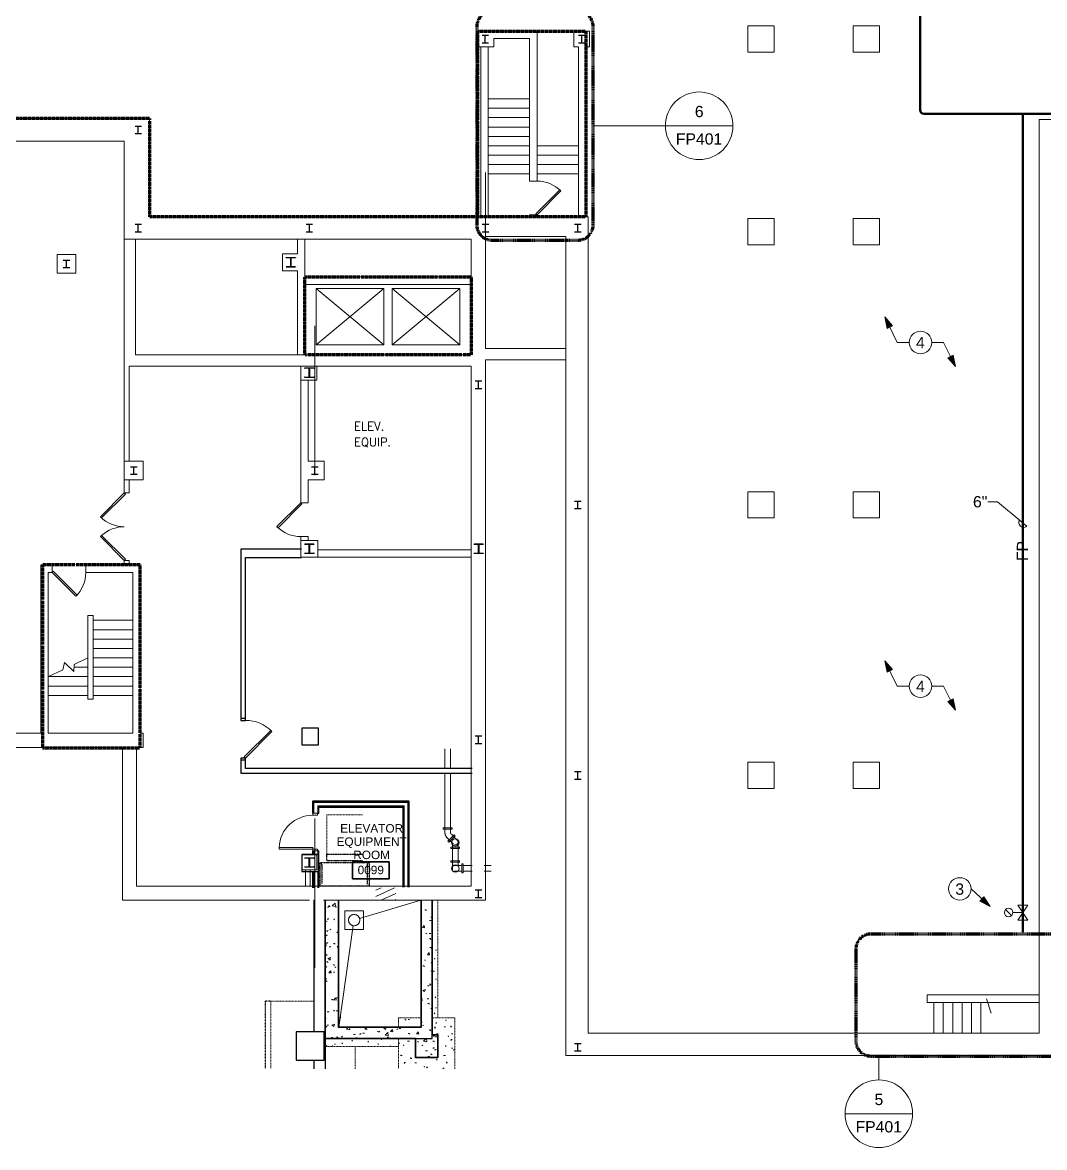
# Model space of a CAD drawing. Header units: inches. Extents: x 2067 to 6443, y 1591 to 4384.
# Drawn here: x 3209 to 4297, y 1591 to 2789 of the extents above; entities that cross this region are included whole.
import ezdxf

# ---------------------------------------------------------------- set-up
doc = ezdxf.new("R2010")
doc.units = ezdxf.units.IN
doc.header["$MEASUREMENT"] = 0
for name, pattern in [('Dash Dot 1_8_', [0.25, 0.125, -0.0625, 0, -0.0625]), ('IMPORT-CENTER2 _5_', [0.878906, 0.585937, -0.097656, 0.097656, -0.097656]), ('IMPORT-KA-HIDDEN2 _4_', [0.109863, 0.073242, -0.036621]), ('IMPORT-KA-HIDDENX2', [0.439453, 0.292969, -0.146484]), ('KA-FIRE 1 HOUR', [0.3125, 0.15625, -0.078125, 0, -0.078125]), ('KA-FIRE 2 HOUR', [0.390625, 0.15625, -0.078125, 0, -0.078125, 0, -0.078125])]:
    doc.linetypes.add(name, pattern=pattern)
for name, color, linetype, lineweight in [('A-ANNO-NOTE', 131, 'Continuous', 20), ('A-ANNO-SYMB', 150, 'Continuous', 9), ('A-DETL', 90, 'Continuous', 9), ('P-PIPE', 3, 'Continuous', 50), ('P-PIPE-IDEN', 2, 'Continuous', 20)]:
    doc.layers.add(name, color=color, linetype=linetype, lineweight=lineweight)
doc.styles.add('Arial', font='arial.ttf', dxfattribs={"height": 9})
doc.styles.add('Arial_2', font='arial.ttf', dxfattribs={"height": 12})
doc.styles.add('Simplex', font='simplex_.ttf', dxfattribs={"height": 9})
pattern_1 = [(50, (1.968, 68.433), (27.5427, -2.40992), [2.88, -31.68]), (355, (1.968, 68.433), (-5.32784, 28.88427), [2.304, -25.344]), (100.451, (4.263, 68.232), (22.21532, 26.47393), [2.448, -26.924]), (46.184, (1.968, 76.113), (40.98187, -6.35642), [4.32, -47.52]), (96.636, (5.383, 75.583), (35.89075, 37.4062), [3.671, -40.386]), (351.184, (1.97, 76.113), (35.89097, 37.4062), [3.456, -38.016]), (21, (5.808, 74.193), (22.92104, -15.46073), [2.88, -31.68]), (326, (5.808, 74.193), (9.34353, 27.84574), [2.304, -25.344]), (71.451, (7.718, 72.905), (32.26477, 12.38442), [2.448, -26.924]), (37.5, (1.968, 68.433), (0.466855, 12.782707), [1.267, -23.77, 1.267, -24.461, -25.44]), (37.5, (1.968, 68.433), (0.466855, 12.782707), [-50.765, 0, -25.44]), (37.5, (1.968, 68.433), (0.466855, 12.782707), [0, -50.765, 1.267, -24.173]), (7.5, (1.968, 68.433), (10.10159, 15.14509), [1.267, -13.402, 1.267, -23.194, -9.696]), (7.5, (1.968, 68.433), (10.10159, 15.14509), [-39.13, 0, -9.696]), (7.5, (1.968, 68.433), (10.10159, 15.14509), [0, -39.13, 1.267, -8.429]), (327.5, (-6.595, 68.433), (20.49916, -0.86578), [1.267, -8.333, 1.267, -28.685, -39.744]), (327.5, (-6.595, 68.433), (20.49916, -0.86578), [-39.552, 0, -39.744]), (327.5, (-6.595, 68.433), (20.49916, -0.86578), [0, -39.552, 1.267, -38.477]), (317.5, (-10.435, 68.433), (22.39478, 3.84429), [1.267, -11.213, 1.267, -18.624, -28.224]), (317.5, (-10.435, 68.433), (22.39478, 3.84429), [-32.371, 0, -28.224]), (317.5, (-10.435, 68.433), (22.39478, 3.84429), [0, -32.371, 1.267, -26.957])]

# ---------------------------------------------------------------- blocks, each defined once
blk = doc.blocks.new('00 - SOCH SJC GROUND FLOOR PLAN_dwg_8 - KA - Exist - Single - 40_ x 84_-3487783-B Basement-1153527-GROUND FLOOR PLAN - FIRE PROTECTION')
at = {"color": 10, "lineweight": 25, "flags": 128}
for points in [[(18.8, 1.3), (-9.5, 29.5), (-8.3, 30.8), (20, 2.5)], [(-22, -2.5), (-20, -2.5), (-20, 2.5), (-22, 2.5)], [(20, -2.5), (22, -2.5), (22, 2.5), (20, 2.5)]]:
    blk.add_lwpolyline(points, close=True, dxfattribs=at)
at = {"color": 250, "lineweight": 18}
blk.add_arc((18.1, 3.3), 38.1, 133.8398, 181.2445, dxfattribs=at)
blk = doc.blocks.new('00 - SOCH SJC GROUND FLOOR PLAN_dwg_3 - Concrete-Square-Column - 18 x 18-2379286-B Basement-1153528-GROUND FLOOR PLAN - FIRE PROTECTION')
at = {"color": 10, "lineweight": 25, "flags": 128}
blk.add_lwpolyline([(9, 9), (-9, 9), (-9, -9), (9, -9)], close=True, dxfattribs=at)
blk = doc.blocks.new('00 - SOCH SJC GROUND FLOOR PLAN_dwg_3 - Concrete-Square-Column - 30 x 30-3031094-B Basement-1153529-GROUND FLOOR PLAN - FIRE PROTECTION')
at = {"color": 10, "lineweight": 25, "flags": 128}
blk.add_lwpolyline([(15, 15), (-15, 15), (-15, -15), (15, -15)], close=True, dxfattribs=at)
blk = doc.blocks.new('00 - SOCH SJC GROUND FLOOR PLAN_dwg_8 - KA - Single - Metal - 36_ x 84_-5271897-B Basement-1153530-GROUND FLOOR PLAN - FIRE PROTECTION')
at = {"color": 250, "lineweight": 18, "flags": 128}
for points in [[(-18, 1.875), (-18, -3.125), (-20, -3.125), (-20, 1.875)], [(20, 1.875), (20, -3.125), (18, -3.125), (18, 1.875)], [(16.25, -3.125), (16.25, -39.125), (18, -39.125), (18, -3.125)]]:
    blk.add_lwpolyline(points, close=True, dxfattribs=at)
at = {"color": 250, "lineweight": 18}
blk.add_arc((18, -3.125), 36, 180, 267.21369, dxfattribs=at)
blk = doc.blocks.new('00 - SOCH SJC GROUND FLOOR PLAN_dwg_Anno - KA - Room Tag - 2 line - Room Number-2008257-B Basement-1153531-GROUND FLOOR PLAN - FIRE PROTECTION')
at = {"color": 10, "lineweight": 25, "flags": 128}
blk.add_lwpolyline([(0.195, -0.067), (0.195, -0.254), (-0.211, -0.254), (-0.211, -0.067), (0.195, -0.067), (-0.211, -0.067), (-0.211, -0.254), (0.195, -0.254)], close=True, dxfattribs=at)
blk = doc.blocks.new('00 - SOCH SJC GROUND FLOOR PLAN_dwg _2_-1153512-GROUND FLOOR PLAN - FIRE PROTECTION')
at = {"lineweight": 18}
h = blk.add_hatch(dxfattribs=at)
h.set_pattern_fill('FP_3', color=250, style=0, pattern_type=2)
h.set_pattern_definition([(25, (1.968, 68.433), (-2.53571, 5.437847), [])])
h.paths.add_polyline_path([(3615.3, 1857.7), (3615.3, 1870.7), (3594.3, 1870.7), (3594.3, 1857.7)], flags=0)
h = blk.add_hatch(dxfattribs=at)
h.set_pattern_fill('FP_1', color=250, style=0, pattern_type=2)
h.set_pattern_definition(pattern_1)
h.paths.add_polyline_path([(3554.3, 1710.2), (3554.3, 1857.7), (3540.3, 1857.7), (3540.3, 1710.2)], flags=0)
h = blk.add_hatch(dxfattribs=at)
h.set_pattern_fill('FP_1', color=250, style=0, pattern_type=2)
h.set_pattern_definition(pattern_1)
h.paths.add_polyline_path([(3654.3, 1710.2), (3654.3, 1857.7), (3642.3, 1857.7), (3642.3, 1710.2)], flags=0)
h = blk.add_hatch(dxfattribs=at)
h.set_pattern_fill('FP_2', color=250, style=0, pattern_type=2)
h.set_pattern_definition([(0, (1.968, 68.433), (30.72, 7.68), [1.267, -21.773, 1.267, -21.773, -122.88]), (0, (1.968, 68.433), (30.72, 7.68), [-46.08, 0, -122.88]), (0, (1.968, 68.433), (30.72, 7.68), [0, -46.08, 1.267, -44.813, -76.8]), (0, (1.968, 68.433), (30.72, 7.68), [-92.16, 1.267, -21.773, 0, -53.76]), (0, (1.968, 68.433), (30.72, 7.68), [0, -115.2, 1.267, -14.093, -38.4]), (0, (1.968, 68.433), (30.72, 7.68), [-130.56, 1.267, -37.133]), (120, (13.488, 72.273), (-22.011075, 22.7643), [1.267, -21.773, 1.267, -21.773, -122.88]), (120, (13.488, 72.273), (-22.011075, 22.7643), [-46.08, 0, -122.88]), (120, (13.488, 72.273), (-22.011075, 22.7643), [0, -46.08, 1.267, -44.813, -76.8]), (120, (13.488, 72.273), (-22.011075, 22.7643), [-92.16, 1.267, -21.773, 0, -53.76]), (120, (13.488, 72.273), (-22.011075, 22.7643), [0, -115.2, 1.267, -14.093, -38.4]), (120, (13.488, 72.273), (-22.011075, 22.7643), [-130.56, 1.267, -37.133]), (240, (17.328, 87.633), (-8.708925, -30.4443), [1.267, -21.773, 1.267, -21.773, -122.88]), (240, (17.328, 87.633), (-8.708925, -30.4443), [-46.08, 0, -122.88]), (240, (17.328, 87.633), (-8.708925, -30.4443), [0, -46.08, 1.267, -44.813, -76.8]), (240, (17.328, 87.633), (-8.708925, -30.4443), [-92.16, 1.267, -21.773, 0, -53.76]), (240, (17.328, 87.633), (-8.708925, -30.4443), [0, -115.2, 1.267, -14.093, -38.4]), (240, (17.328, 87.633), (-8.708925, -30.4443), [-130.56, 1.267, -37.133])])
h.paths.add_polyline_path([(3618.3, 1678), (3678.3, 1678), (3678.3, 1732.1), (3654.3, 1732.1), (3654.3, 1714.1), (3660.3, 1714.1), (3660.3, 1690.1), (3636.3, 1690.1), (3636.3, 1710.2), (3618.3, 1710.2)], flags=0)
h.paths.add_polyline_path([(3642.3, 1722.2), (3642.3, 1732.1), (3618.3, 1732.1), (3618.3, 1722.2)], flags=0)
h = blk.add_hatch(dxfattribs=at)
h.set_pattern_fill('FP_1', color=250, style=0, pattern_type=2)
h.set_pattern_definition(pattern_1)
h.paths.add_polyline_path([(3642.3, 1710.2), (3642.3, 1722.2), (3554.3, 1722.2), (3554.3, 1710.2), (3636.3, 1710.2)], flags=0)
h = blk.add_hatch(dxfattribs=at)
h.set_pattern_fill('FP_1', color=250, style=0, pattern_type=2)
h.set_pattern_definition(pattern_1)
h.paths.add_polyline_path([(3660.3, 1690.1), (3660.3, 1714.1), (3654.3, 1714.1), (3654.3, 1710.2), (3636.3, 1710.2), (3636.3, 1690.1)], flags=0)
at = {"color": 10, "lineweight": 25}
for p, q in [((3707.2, 2778.3), (3714.2, 2778.3)), ((3707.2, 2770.3), (3714.2, 2770.3)), ((3710.7, 2770.3), (3710.7, 2778.3)), ((3809.9, 2778.3), (3816.9, 2778.3)), ((3809.9, 2770.3), (3816.9, 2770.3)), ((3813.4, 2770.3), (3813.4, 2778.3)), ((3337.8, 2681.5), (3344.8, 2681.5)), ((3337.8, 2673.5), (3344.8, 2673.5)), ((3341.3, 2673.5), (3341.3, 2681.5)), ((3337.8, 2577), (3344.8, 2577)), ((3341.3, 2569), (3341.3, 2577)), ((3519.9, 2577), (3526.9, 2577)), ((3523.4, 2569), (3523.4, 2577)), ((3707.3, 2577), (3714.3, 2577)), ((3710.8, 2569), (3710.8, 2577)), ((3805.8, 2577), (3812.8, 2577)), ((3809.3, 2569), (3809.3, 2577)), ((3337.8, 2569), (3344.8, 2569)), ((3519.9, 2569), (3526.9, 2569)), ((3707.3, 2569), (3714.3, 2569)), ((3805.8, 2569), (3812.8, 2569)), ((3503.4, 2541.3), (3498.8, 2541.3)), ((3503.5, 2531.9), (3503.5, 2541.1)), ((3503.8, 2541.1), (3503.8, 2531.9)), ((3508.5, 2541.3), (3503.9, 2541.3)), ((3261.3, 2538.8), (3268.3, 2538.8)), ((3261.3, 2530.8), (3268.3, 2530.8)), ((3264.8, 2530.8), (3264.8, 2538.8)), ((3498.8, 2531.8), (3503.4, 2531.8)), ((3503.9, 2531.8), (3508.5, 2531.8)), ((3523.2, 2423.8), (3518.5, 2423.8)), ((3523.3, 2414.4), (3523.3, 2423.6)), ((3523.5, 2423.6), (3523.5, 2414.4)), ((3528.3, 2423.8), (3523.7, 2423.8)), ((3518.5, 2414.3), (3523.2, 2414.3)), ((3523.7, 2414.3), (3528.3, 2414.3)), ((3700, 2410.3), (3707, 2410.3)), ((3703.5, 2402.3), (3703.5, 2410.3)), ((3700, 2402.3), (3707, 2402.3)), ((3332.9, 2318.8), (3339.9, 2318.8)), ((3336.4, 2310.8), (3336.4, 2318.8)), ((3525.7, 2318.8), (3532.7, 2318.8)), ((3529.2, 2310.8), (3529.2, 2318.8)), ((3332.9, 2310.8), (3339.9, 2310.8)), ((3525.7, 2310.8), (3532.7, 2310.8)), ((3805.8, 2282.3), (3812.8, 2282.3)), ((3809.3, 2274.3), (3809.3, 2282.3)), ((3805.8, 2274.3), (3812.8, 2274.3)), ((3515.2, 2231.2), (3450.3, 2231.2)), ((3450.3, 2231), (3450.3, 2050.7)), ((3523.2, 2236.3), (3518.5, 2236.3)), ((3523.3, 2226.9), (3523.3, 2236.1)), ((3523.5, 2236.1), (3523.5, 2226.9)), ((3528.3, 2236.3), (3523.7, 2236.3)), ((3703.4, 2236.3), (3698.8, 2236.3)), ((3703.5, 2226.9), (3703.5, 2236.1)), ((3703.8, 2236.1), (3703.8, 2226.9)), ((3708.5, 2236.3), (3703.9, 2236.3)), ((3518.5, 2226.8), (3523.2, 2226.8)), ((3523.7, 2226.8), (3528.3, 2226.8)), ((3698.8, 2226.8), (3703.4, 2226.8)), ((3703.9, 2226.8), (3708.5, 2226.8)), ((3700, 2032.3), (3707, 2032.3)), ((3700, 2024.3), (3707, 2024.3)), ((3703.5, 2024.3), (3703.5, 2032.3)), ((3805.8, 1994.3), (3812.8, 1994.3)), ((3809.3, 1986.3), (3809.3, 1994.3)), ((3805.8, 1986.3), (3812.8, 1986.3)), ((3523.2, 1902.3), (3518.5, 1902.3)), ((3518.5, 1892.8), (3523.2, 1892.8)), ((3523.3, 1892.9), (3523.3, 1902.2)), ((3523.5, 1902.2), (3523.5, 1892.9)), ((3528.3, 1902.3), (3523.7, 1902.3)), ((3523.7, 1892.8), (3528.3, 1892.8)), ((3528.3, 1857.7), (3528.3, 1717.1)), ((3700, 1868.3), (3707, 1868.3)), ((3700, 1860.3), (3707, 1860.3)), ((3703.5, 1860.3), (3703.5, 1868.3)), ((3540.3, 1710.2), (3540.3, 1678)), ((3805.8, 1705), (3812.8, 1705)), ((3809.3, 1697), (3809.3, 1705)), ((3805.8, 1697), (3812.8, 1697)), ((3528.3, 1687.1), (3528.3, 1678))]:
    blk.add_line(p, q, dxfattribs=at)
at = {"color": 250, "lineweight": 18}
for p, q in [((3705.8, 2765.7), (3705.8, 2585)), ((3713.8, 2765.7), (3713.8, 2585)), ((3518.7, 2513), (3695.7, 2513)), ((3602.7, 2508.6), (3602.7, 2448.6)), ((3611.7, 2448.6), (3683.7, 2448.6)), ((3532.3, 2230.5), (3695.7, 2230.5)), ((3667.8, 2018.5), (3667.8, 1997.7)), ((3673.8, 2018.5), (3673.8, 1997.7)), ((3667.8, 1992.7), (3667.8, 1928.4)), ((3673.8, 1992.7), (3673.8, 1928.9)), ((3676.9, 1916.9), (3669.8, 1924)), ((3681.2, 1921), (3674.6, 1927.6)), ((3675.8, 1916.4), (3675.8, 1893.2)), ((3681.8, 1916.4), (3681.8, 1894.4)), ((3527.7, 1909.9), (3527.7, 1905.9)), ((3528.3, 1909.9), (3528.3, 1905.9)), ((3532.3, 1909.9), (3532.3, 1905.9)), ((3675.8, 1889.9), (3675.8, 1892.9)), ((3677.1, 1894.4), (3685.6, 1894.4)), ((3687.1, 1894.4), (3696.6, 1894.4)), ((3709.6, 1894.4), (3717.1, 1894.4)), ((3519.2, 1889.6), (3519.2, 1872.4)), ((3524.2, 1889.6), (3524.2, 1872.4)), ((3527.7, 1887.9), (3527.7, 1870.7)), ((3528.3, 1887.9), (3528.3, 1870.7)), ((3532.3, 1887.9), (3532.3, 1870.7)), ((3677.1, 1888.4), (3685.6, 1888.4)), ((3687.1, 1888.4), (3696.6, 1888.4)), ((3709.6, 1888.4), (3717.1, 1888.4)), ((3576.8, 1838), (3642.2, 1857.4)), ((3555, 1833.2), (3554.4, 1834.3)), ((3570.2, 1830.3), (3554.6, 1722.2)), ((3554.3, 1805.6), (3554.3, 1805.5)), ((3657.6, 1804.1), (3658.9, 1804.1)), ((3657.1, 1794.6), (3656.5, 1795.7)), ((3656.2, 1782.3), (3655.5, 1781.2)), ((3657.6, 1773.4), (3658.9, 1773.4)), ((3658, 1754.7), (3657.3, 1753.6)), ((3656.9, 1737.5), (3656.3, 1736.4)), ((3657.6, 1742.7), (3658.9, 1742.7)), ((3556.9, 1733.2), (3556.2, 1732.1)), ((3618.3, 1732), (3618.2, 1731.8)), ((3640, 1732.1), (3639.6, 1732.7)), ((3592.5, 1722.2), (3592, 1723)), ((3820.3, 1716), (3826.2, 1716)), ((3542.3, 1701.7), (3541.6, 1702.8)), ((3548.2, 1702.8), (3547.6, 1701.7)), ((3550.1, 1704.3), (3551.4, 1704.3)), ((3558.7, 1705.6), (3558, 1704.5)), ((3569.2, 1708.4), (3568.5, 1707.3)), ((3586.3, 1707.3), (3585.7, 1706.3)), ((3596.2, 1704.3), (3597.5, 1704.3)), ((3600.3, 1708.6), (3599.7, 1709.7)), ((3610.1, 1702.5), (3609.6, 1701.7)), ((3617.5, 1709.6), (3617.2, 1710.2)), ((3796.3, 1692), (3826.2, 1692))]:
    blk.add_line(p, q, dxfattribs=at)
at = {"lineweight": 13}
for p, q in [((3757.8, 2710.5), (3713.8, 2710.5)), ((3757.8, 2700.5), (3713.8, 2700.5)), ((3757.8, 2690.5), (3713.8, 2690.5)), ((3757.8, 2680.5), (3713.8, 2680.5)), ((3757.8, 2670.5), (3713.8, 2670.5)), ((3757.8, 2660.5), (3713.8, 2660.5)), ((3809.8, 2660.5), (3765.8, 2660.5)), ((3757.8, 2650.5), (3713.8, 2650.5)), ((3809.8, 2650.5), (3765.8, 2650.5)), ((3757.8, 2640.5), (3713.8, 2640.5)), ((3809.8, 2640.5), (3765.8, 2640.5)), ((3757.8, 2630.5), (3713.8, 2630.5)), ((3809.8, 2630.5), (3765.8, 2630.5)), ((3293.4, 2155.4), (3335.4, 2155.4)), ((3293.4, 2145.4), (3335.4, 2145.4)), ((3293.4, 2135.4), (3335.4, 2135.4)), ((3293.4, 2125.4), (3335.4, 2125.4)), ((3293.4, 2115.4), (3335.4, 2115.4)), ((3272.8, 2105.4), (3287.4, 2105.4)), ((3293.4, 2105.4), (3335.4, 2105.4)), ((3245.4, 2095.4), (3287.4, 2095.4)), ((3245.4, 2085.4), (3287.4, 2085.4)), ((3293.4, 2095.4), (3335.4, 2095.4)), ((3293.4, 2085.4), (3335.4, 2085.4)), ((3245.4, 2075.4), (3287.4, 2075.4)), ((3293.4, 2075.4), (3335.4, 2075.4)), ((4244.3, 1752.4), (4249.1, 1737.3)), ((4188.3, 1716), (4188.3, 1748.5)), ((4198.3, 1716), (4198.3, 1748.5)), ((4208.3, 1716), (4208.3, 1748.5)), ((4218.3, 1716), (4218.3, 1748.5)), ((4228.3, 1716), (4228.3, 1748.5)), ((4238.3, 1716), (4238.3, 1748.5))]:
    blk.add_line(p, q, dxfattribs=at)
at = {"color": 250, "linetype": 'IMPORT-CENTER2 _5_', "lineweight": 18}
for p, q in [((3710.8, 2488), (3710.8, 2632)), ((3529.2, 2309.9), (3529.2, 2469)), ((3529.2, 1785.3), (3529.2, 1944.4))]:
    blk.add_line(p, q, dxfattribs=at)
at = {"color": 250, "linetype": 'IMPORT-KA-HIDDEN2 _4_', "lineweight": 18}
for p, q in [((3450.3, 2128.5), (3450.3, 2074.5)), ((3660.3, 1732.1), (3660.3, 1857.7)), ((3540.3, 1701.7), (3618.3, 1701.7)), ((3572.3, 1678), (3572.3, 1701.7)), ((3618.3, 1710.2), (3618.3, 1678))]:
    blk.add_line(p, q, dxfattribs=at)
at = {"color": 50, "lineweight": 35}
for p, q in [((3527, 1909.9), (3527, 1905.9)), ((3527, 1887.9), (3527, 1870.7)), ((3654.3, 1857.7), (3654.3, 1714.1))]:
    blk.add_line(p, q, dxfattribs=at)
at = {"color": 250, "lineweight": 18, "flags": 128}
for points in [[(3820.3, 2585), (3820.3, 1716), (4300.3, 1716), (4300.3, 2688.5), (5127, 2688.5), (5127, 3014), (5127, 3215.5), (4625.3, 3215.5)], [(3817.8, 2585), (3817.8, 2765.7), (3821.8, 2765.7), (3821.8, 2782.7), (3804.8, 2782.7), (3804.8, 2765.7), (3809.8, 2765.7), (3809.8, 2585)], [(3695.7, 2438), (3695.7, 2561), (3326.4, 2561), (3326.4, 2665.5), (3070, 2665.5), (3070, 2641.5), (3052, 2641.5), (3052, 2665.5), (2782, 2665.5), (2782, 2641.5), (2764, 2641.5), (2494, 2641.5), (2476, 2641.5), (2476, 2665.5), (2285.7, 2665.5), (2285.7, 2689.5), (2494, 2689.5), (2494, 2665.5), (2764, 2665.5), (2764, 2689.5), (3353.3, 2689.5), (3353.3, 2585), (3820.3, 2585)], [(3249.4, 2214.4), (3237.4, 2214.4), (3237.4, 2035.4), (2417.7, 2035.4), (2417.7, 2043.4), (2189.7, 2043.4), (2189.7, 2665.5), (2213.7, 2665.5)], [(3796.3, 2444.8), (3710.8, 2444.8), (3710.8, 2564), (3796.3, 2564), (3796.3, 1692), (4324.3, 1692), (4324.3, 2664.5), (5257.3, 2664.5), (5257.3, 2651.5), (5277.3, 2651.5), (5277.3, 2664.5), (5423.8, 2664.5), (5423.8, 2651.5), (5443.8, 2651.5), (5443.8, 2664.5), (5564.2, 2664.5), (5564.2, 2651.5), (5584.2, 2651.5), (5584.2, 2664.5), (5673.8, 2664.5), (5673.8, 2651.5), (5693.8, 2651.5), (5693.8, 2664.5), (5890.4, 2664.5)], [(3765.8, 2585), (3765.8, 2587), (3757.8, 2587), (3757.8, 2585)], [(3326.4, 2315.6), (3326.4, 2436.8), (3326.4, 2561)], [(3518.7, 2521), (3518.7, 2513), (3518.7, 2438), (3695.7, 2438), (3338.4, 2438), (3338.4, 2561)], [(3510.7, 2438), (3510.7, 2527.5), (3494.7, 2527.5), (3494.7, 2545.5), (3510.7, 2545.5), (3510.7, 2561)], [(3518.7, 2561), (3518.7, 2521), (3695.7, 2521)], [(3530.7, 2508.6), (3602.7, 2508.6), (3530.7, 2448.6), (3530.7, 2508.6), (3602.7, 2448.6), (3530.7, 2448.6)], [(3611.7, 2508.6), (3683.7, 2508.6), (3683.7, 2448.6), (3611.7, 2508.6), (3611.7, 2448.6), (3683.7, 2508.6)], [(3696.5, 1857.3), (3538.4, 1857.3), (3710.8, 1857.3), (3710.8, 2432.8), (3796.3, 2432.8)], [(3331.4, 2324.8), (3331.4, 2426), (3695.7, 2426), (3695.7, 1872.4)], [(3531.4, 2426), (3531.4, 2411), (3514.3, 2411)], [(3514.3, 2426), (3514.3, 2280.5), (3522.3, 2280.5), (3522.3, 2304.8), (3539.2, 2304.8), (3539.2, 2324.8), (3522.3, 2324.8), (3522.3, 2411)], [(3326.4, 2304.8), (3326.4, 2324.8), (3346.4, 2324.8), (3346.4, 2304.8), (3326.4, 2304.8), (3326.4, 2291), (3331.4, 2291), (3331.4, 2304.8)], [(3522.3, 2240.5), (3522.3, 2244.5), (3514.3, 2244.5), (3514.3, 2222.5), (3514.3, 2240.5), (3532.3, 2240.5), (3532.3, 2222.5), (3514.3, 2222.5), (3695.7, 2222.5)], [(3326.4, 2214.4), (3326.4, 2219), (3331.4, 2219), (3331.4, 2214.4)], [(3335.4, 2080.4), (3335.4, 2035.4), (3245.4, 2035.4), (3245.4, 2206.4), (3249.4, 2206.4), (3249.4, 2214.4)], [(3497.2, 1872.4), (3695.7, 1872.4), (3339.4, 1872.4), (3339.4, 2019.8), (3346.4, 2019.8), (3346.4, 2035.4), (3343.4, 2035.4), (3343.4, 2214.4), (3285.4, 2214.4), (3285.4, 2206.4), (3335.4, 2206.4), (3335.4, 2079)], [(2161.9, 1687.5), (2201.8, 1687.5), (2201.8, 2027.8), (2402, 2027.8), (2402, 2019.8), (3324.4, 2019.8), (3324.4, 1857.3), (3523.4, 1857.3), (3497.2, 1857.3)], [(3628.8, 1871.2), (3628.8, 1962.1), (3527.7, 1962.1), (3527.7, 1949.9)], [(3628.2, 1871.2), (3628.2, 1961.5), (3528.3, 1961.5), (3528.3, 1949.9)], [(3624.5, 1871.2), (3624.5, 1957.8), (3532.3, 1957.8), (3532.3, 1949.9)], [(3623.9, 1871.2), (3623.9, 1957.2), (3532.3, 1957.2)], [(4300.3, 1756.5), (4181.1, 1756.5), (4181.1, 1748.5), (4300.3, 1748.5)], [(3636.3, 1710.2), (3654.3, 1710.2), (3654.3, 1714.1)]]:
    blk.add_lwpolyline(points, dxfattribs=at)
for points in [[(3719.8, 2774.7), (3719.8, 2765.7), (3702.8, 2765.7), (3702.8, 2782.7), (3765.8, 2782.7), (3765.8, 2623), (3757.8, 2623), (3757.8, 2774.7)], [(4018.3, 2760.3), (3990.3, 2760.3), (3990.3, 2788.3), (4018.3, 2788.3)], [(4102.3, 2760.3), (4102.3, 2788.3), (4130.3, 2788.3), (4130.3, 2760.3)], [(4018.3, 2555), (3990.3, 2555), (3990.3, 2583), (4018.3, 2583)], [(4102.3, 2555), (4102.3, 2583), (4130.3, 2583), (4130.3, 2555)], [(3274.8, 2544.8), (3274.8, 2524.8), (3254.8, 2524.8), (3254.8, 2544.8)], [(4018.3, 2264.3), (3990.3, 2264.3), (3990.3, 2292.3), (4018.3, 2292.3)], [(4102.3, 2264.3), (4102.3, 2292.3), (4130.3, 2292.3), (4130.3, 2264.3)], [(4018.3, 1976.3), (3990.3, 1976.3), (3990.3, 2004.3), (4018.3, 2004.3)], [(4102.3, 1976.3), (4102.3, 2004.3), (4130.3, 2004.3), (4130.3, 1976.3)], [(3666, 1934.5), (3675.5, 1934.5), (3675.5, 1933), (3666, 1933)], [(3670.8, 1920.4), (3677.5, 1927.1), (3678.6, 1926), (3671.9, 1919.3)], [(3531.4, 1889.6), (3531.4, 1905.6), (3515.4, 1905.6), (3515.4, 1889.6)], [(3673.9, 1913.9), (3683.4, 1913.9), (3683.4, 1912.4), (3673.9, 1912.4)], [(3673.9, 1899.4), (3683.4, 1899.4), (3683.4, 1897.9), (3673.9, 1897.9)], [(3687.1, 1896.1), (3687.1, 1886.6), (3685.6, 1886.6), (3685.6, 1896.1)], [(3561.1, 1846.2), (3581.1, 1846.2), (3581.1, 1826.2), (3561.1, 1826.2)]]:
    blk.add_lwpolyline(points, close=True, dxfattribs=at)
at = {"lineweight": 13, "flags": 128}
for points in [[(3790, 2613.7), (3791.2, 2612.5), (3765.8, 2587), (3764.6, 2588.2)], [(3302.2, 2264.3), (3301, 2265.5), (3326.4, 2291), (3327.7, 2289.8)], [(3490.1, 2253.8), (3515.5, 2279.3), (3514.3, 2280.5), (3488.8, 2255.1)], [(3302.2, 2245.7), (3327.7, 2220.3), (3326.4, 2219), (3301, 2244.5)], [(3274.9, 2180.9), (3276.1, 2182.2), (3250.7, 2207.6), (3249.4, 2206.4)], [(3293.4, 2160.4), (3287.4, 2160.4), (3287.4, 2071.4), (3293.4, 2071.4)]]:
    blk.add_lwpolyline(points, close=True, dxfattribs=at)
at = {"color": 10, "lineweight": 25, "flags": 128}
for points in [[(3498.7, 2541.4), (3498.7, 2541.5), (3508.7, 2541.5), (3508.7, 2541.4)], [(3508.7, 2531.6), (3508.7, 2531.5), (3498.7, 2531.5), (3498.7, 2531.6)], [(3518.4, 2423.9), (3518.4, 2424), (3528.4, 2424), (3528.4, 2423.9)], [(3528.4, 2414.1), (3528.4, 2414), (3518.4, 2414), (3518.4, 2414.1)], [(3518.4, 2236.4), (3518.4, 2236.5), (3528.4, 2236.5), (3528.4, 2236.4)], [(3698.7, 2236.4), (3698.7, 2236.5), (3708.7, 2236.5), (3708.7, 2236.4)], [(3455.3, 2050.7), (3455.3, 2222.2), (3515.2, 2222.2)], [(3528.4, 2226.6), (3528.4, 2226.5), (3518.4, 2226.5), (3518.4, 2226.6)], [(3708.7, 2226.6), (3708.7, 2226.5), (3698.7, 2226.5), (3698.7, 2226.6)], [(3450.3, 2006.7), (3450.3, 1992.7), (3696.6, 1992.7)], [(3696.6, 1997.7), (3455.3, 1997.7), (3455.3, 2006.7)], [(3518.4, 1902.4), (3518.4, 1902.6), (3528.4, 1902.6), (3528.4, 1902.4)], [(3528.4, 1892.7), (3528.4, 1892.6), (3518.4, 1892.6), (3518.4, 1892.7)], [(3636.3, 1710.2), (3642.3, 1710.2), (3654.3, 1710.2), (3654.3, 1714.1)]]:
    blk.add_lwpolyline(points, dxfattribs=at)
at = {"lineweight": 13, "flags": 128}
blk.add_lwpolyline([(3245.7, 2095.4), (3260.9, 2102.7), (3262.7, 2110.3), (3272.5, 2100.7), (3273.1, 2108.4), (3287.7, 2115.4)], dxfattribs=at)
at = {"color": 50, "lineweight": 35, "flags": 128}
for points in [[(3629.4, 1871.2), (3629.4, 1962.7), (3527, 1962.7), (3527, 1949.9)], [(3532, 1949.9), (3533.3, 1949.9), (3533.3, 1956.6), (3623.3, 1956.6), (3623.3, 1871.2)], [(3533.3, 1870.7), (3533.3, 1909.9), (3532, 1909.9)], [(3636.3, 1710.2), (3540.3, 1710.2), (3540.3, 1857.7)], [(3554.3, 1857.7), (3554.3, 1722.2), (3642.3, 1722.2), (3642.3, 1857.7)], [(3636.3, 1710.2), (3636.3, 1690.1), (3660.3, 1690.1), (3660.3, 1714.1), (3654.3, 1714.1)]]:
    blk.add_lwpolyline(points, dxfattribs=at)
at = {"color": 250, "linetype": 'IMPORT-KA-HIDDEN2 _4_', "lineweight": 18, "flags": 128}
for points in [[(3541.9, 1906.3), (3541.9, 1948.3), (3579.9, 1948.3)], [(3528.3, 1750.1), (3482.4, 1750.1), (3482.4, 1678)], [(3618.3, 1722.2), (3618.3, 1732.1), (3642.3, 1732.1)], [(3678.3, 1678), (3678.3, 1732.1), (3654.3, 1732.1)]]:
    blk.add_lwpolyline(points, dxfattribs=at)
at = {"color": 10, "linetype": 'IMPORT-KA-HIDDENX2', "lineweight": 25, "flags": 128}
for points in [[(3579.9, 1899.3), (3541.9, 1899.3), (3541.9, 1906.3), (3579.9, 1906.3)], [(3536.1, 1897.6), (3536.1, 1895.6), (3536.8, 1895.6), (3536.8, 1874.3)], [(3585.8, 1897.6), (3585.8, 1895.6), (3585, 1895.6), (3585, 1874.3)]]:
    blk.add_lwpolyline(points, dxfattribs=at)
blk.add_lwpolyline([(3586.9, 1897.6), (3586.9, 1872.3), (3534.9, 1872.3), (3534.9, 1897.6)], close=True, dxfattribs=at)
at = {"color": 10, "linetype": 'IMPORT-KA-HIDDEN2 _4_', "lineweight": 25, "flags": 128}
blk.add_lwpolyline([(3482.4, 1750.1), (3476.3, 1750.1), (3476.3, 1678)], dxfattribs=at)
at = {"color": 250, "lineweight": 18}
for centre, radius in [((3678.8, 1918.9), 3.93), ((3678.8, 1891.2), 3.93), ((3571.1, 1836.2), 6)]:
    blk.add_circle(centre, radius, dxfattribs=at)
at = {"lineweight": 13}
for centre, start, end in [((3765.8, 2587), 45, 90), ((3326.4, 2291), 225, 270), ((3326.4, 2219), 90, 132.209), ((3514.3, 2280.5), 225, 270), ((3249.4, 2206.4), 315, 0)]:
    blk.add_arc(centre, 36, start, end, dxfattribs=at)
at = {"color": 10, "lineweight": 25}
for centre, start, end in [((3498.8, 2541.4), 180, 270), ((3503.4, 2541.1), 360, 90), ((3503.9, 2541.1), 90, 180), ((3508.5, 2541.4), 270, 360), ((3498.8, 2531.6), 90, 180), ((3503.4, 2531.9), 270, 360), ((3503.9, 2531.9), 180, 270), ((3508.5, 2531.6), 360, 90), ((3518.5, 2423.9), 180, 270), ((3523.2, 2423.6), 360, 90), ((3523.7, 2423.6), 90, 180), ((3528.3, 2423.9), 270, 360), ((3518.5, 2414.1), 90, 180), ((3523.2, 2414.4), 270, 360), ((3523.7, 2414.4), 180, 270), ((3528.3, 2414.1), 360, 90), ((3518.5, 2236.4), 180, 270), ((3523.2, 2236.1), 360, 90), ((3523.7, 2236.1), 90, 180), ((3528.3, 2236.4), 270, 360), ((3698.8, 2236.4), 180, 270), ((3703.4, 2236.1), 360, 90), ((3703.9, 2236.1), 90, 180), ((3708.5, 2236.4), 270, 360), ((3518.5, 2226.6), 90, 180), ((3523.2, 2226.9), 270, 360), ((3523.7, 2226.9), 180, 270), ((3528.3, 2226.6), 360, 90), ((3698.8, 2226.6), 90, 180), ((3703.4, 2226.9), 270, 360), ((3703.9, 2226.9), 180, 270), ((3708.5, 2226.6), 360, 90), ((3518.5, 1902.4), 180, 270), ((3518.5, 1892.7), 90, 180), ((3523.2, 1902.2), 360, 90), ((3523.2, 1892.9), 270, 360), ((3523.7, 1902.2), 90, 180), ((3523.7, 1892.9), 180, 270), ((3528.3, 1902.4), 270, 360), ((3528.3, 1892.7), 360, 90)]:
    blk.add_arc(centre, 0.125, start, end, dxfattribs=at)
at = {"color": 250, "lineweight": 18}
for centre, radius, start, end in [((3676.8, 1929.7), 9.07, 188.563, 219.437), ((3676.8, 1929.7), 3.07, 194.7498, 225), ((3678.8, 1919.2), 3, 249.4556, 36.309), ((3677.8, 1892.5), 2, 110.2043, 170.0344)]:
    blk.add_arc(centre, radius, start, end, dxfattribs=at)
at = {"color": 250, "linetype": 'IMPORT-KA-HIDDEN2 _4_', "lineweight": 18}
for start, end in [(0, 180), (180, 0)]:
    blk.add_arc((3571.1, 1836.2), 6, start, end, dxfattribs=at)
at = {"rotation": 270}
for name, p in [('00 - SOCH SJC GROUND FLOOR PLAN_dwg_8 - KA - Exist - Single - 40_ x 84_-3487783-B Basement-1153527-GROUND FLOOR PLAN - FIRE PROTECTION', (3452.8, 2028.7)), ('00 - SOCH SJC GROUND FLOOR PLAN_dwg_8 - KA - Single - Metal - 36_ x 84_-5271897-B Basement-1153530-GROUND FLOOR PLAN - FIRE PROTECTION', (3530.2, 1929.9))]:
    blk.add_blockref(name, p, dxfattribs=at)
for name, p in [('00 - SOCH SJC GROUND FLOOR PLAN_dwg_3 - Concrete-Square-Column - 18 x 18-2379286-B Basement-1153528-GROUND FLOOR PLAN - FIRE PROTECTION', (3524.3, 2031.7)), ('00 - SOCH SJC GROUND FLOOR PLAN_dwg_3 - Concrete-Square-Column - 18 x 18-2379286-B Basement-1153528-GROUND FLOOR PLAN - FIRE PROTECTION', (3524.3, 1896.9)), ('00 - SOCH SJC GROUND FLOOR PLAN_dwg_3 - Concrete-Square-Column - 30 x 30-3031094-B Basement-1153529-GROUND FLOOR PLAN - FIRE PROTECTION', (3524.3, 1702.1))]:
    blk.add_blockref(name, p)
at = {"xscale": 95.99999999999994, "yscale": 95.99999999999994, "zscale": 95.99999999999994}
blk.add_blockref('00 - SOCH SJC GROUND FLOOR PLAN_dwg_Anno - KA - Room Tag - 2 line - Room Number-2008257-B Basement-1153531-GROUND FLOOR PLAN - FIRE PROTECTION', (3589.7, 1904.7), dxfattribs=at)
at = {"lineweight": 18, "insert": (3571.1, 2366.5), "char_height": 9, "width": 51.2, "attachment_point": 1, "line_spacing_factor": 1.125731, "style": 'Simplex'}
blk.add_mtext('ELEV.\\PEQUIP.', dxfattribs=at)
at = {"lineweight": 25, "char_height": 9, "attachment_point": 2, "line_spacing_factor": 0.941778, "style": 'Arial'}
for s, insert, width in [('ELEVATOR\\PEQUIPMENT\\PROOM', (3589.7, 1938.4), 89.141), ('0099', (3588.8, 1894.1), 33.497)]:
    blk.add_mtext(s, dxfattribs=dict(at, insert=insert, width=width))
blk = doc.blocks.new('201328_SJH_ArchLink_R20_rvt-1-GROUND FLOOR PLAN - FIRE PROTECTION')
at = {"layer": 'A-DETL', "linetype": 'KA-FIRE 2 HOUR', "lineweight": 70}
for p, q in [((3693.4, 2779.6), (3808.4, 2779.6)), ((3693.4, 2581.9), (3693.4, 2779.6)), ((3808.4, 2779.6), (3808.4, 2581.9)), ((3343.9, 2686.4), (2764.7, 2686.4)), ((3343.9, 2686.4), (3343.9, 2581.9)), ((3808.4, 2581.9), (3343.9, 2581.9)), ((3509.3, 2517.9), (3686.3, 2517.9)), ((3509.3, 2434.9), (3509.3, 2517.9)), ((3686.3, 2517.9), (3686.3, 2434.9)), ((3686.3, 2434.9), (3509.3, 2434.9)), ((3230, 2211.2), (3230, 2016.6)), ((3334, 2211.2), (3230, 2211.2)), ((3334, 2016.6), (3334, 2211.2)), ((3230, 2016.6), (3334, 2016.6))]:
    blk.add_line(p, q, dxfattribs=at)
at = {"color": 8, "linetype": 'KA-FIRE 1 HOUR', "lineweight": 70}
blk.add_blockref('00 - SOCH SJC GROUND FLOOR PLAN_dwg _2_-1153512-GROUND FLOOR PLAN - FIRE PROTECTION', (-9.4, -3.1), dxfattribs=at)
blk = doc.blocks.new('Floor Plan - MESTD - Callout Head-791124-GROUND FLOOR PLAN - FIRE PROTECTION')
at = {"layer": 'A-ANNO-SYMB', "lineweight": 20}
blk.add_line((-0.28125, 0), (0.28125, 0), dxfattribs=at)
for start, end in [(360, 180), (180, 360)]:
    blk.add_arc((0, 0), 0.28125, start, end, dxfattribs=at)
blk = doc.blocks.new('MESTD - Keynote Drawing - Leader-766671-GROUND FLOOR PLAN - FIRE PROTECTION')
at = {"layer": 'A-ANNO-NOTE'}
blk.add_circle((0, 0), 0.0937, dxfattribs=at)

msp = doc.modelspace()

# ---------------------------------------------------------------- hatches: boundary and pattern name
at = {"layer": 'A-ANNO-NOTE'}
for points in [[(4126.8, 2475.3), (4129, 2463.1), (4134.8, 2465.9)], [(4202, 2422.5), (4199.5, 2434.7), (4193.8, 2431.8)], [(4126.8, 2109.3), (4129, 2097.1), (4134.8, 2099.9)], [(4202, 2056.5), (4199.5, 2068.7), (4193.8, 2065.8)], [(4238.8, 1847.5), (4232.2, 1858), (4227.8, 1853.3)]]:
    msp.add_hatch(color=256, dxfattribs=at).paths.add_polyline_path(points, flags=0)

# ---------------------------------------------------------------- linework, layer by layer
for p, q in [((4126.8, 2475.3), (4129, 2463.1)), ((4134.8, 2465.9), (4126.8, 2475.3)), ((4126.8, 2475.3), (4139.7, 2448.1)), ((4129, 2463.1), (4134.8, 2465.9)), ((4139.7, 2448.1), (4152.7, 2448.1)), ((4189.3, 2448.1), (4176.7, 2448.1)), ((4202, 2422.5), (4189.3, 2448.1)), ((4199.5, 2434.7), (4193.8, 2431.8)), ((4193.8, 2431.8), (4202, 2422.5)), ((4202, 2422.5), (4199.5, 2434.7)), ((4126.8, 2109.3), (4129, 2097.1)), ((4134.8, 2099.9), (4126.8, 2109.3)), ((4126.8, 2109.3), (4139.7, 2082.1)), ((4129, 2097.1), (4134.8, 2099.9)), ((4139.7, 2082.1), (4152.7, 2082.1)), ((4189.3, 2082.1), (4176.7, 2082.1)), ((4202, 2056.5), (4189.3, 2082.1)), ((4199.5, 2068.7), (4193.8, 2065.8)), ((4193.8, 2065.8), (4202, 2056.5)), ((4202, 2056.5), (4199.5, 2068.7)), ((4238.8, 1847.5), (4218.5, 1866.3)), ((4232.2, 1858), (4227.8, 1853.3)), ((4238.8, 1847.5), (4232.2, 1858)), ((4227.8, 1853.3), (4238.8, 1847.5))]:
    msp.add_line(p, q, dxfattribs=at)
at = {"layer": 'A-ANNO-NOTE', "color": 241}
for p, q in [((4268.3, 1833.1), (4279, 1849.1)), ((4279, 1849.1), (4268.3, 1849.1)), ((4268.3, 1849.1), (4279, 1833.1)), ((4255.3, 1844.4), (4261.7, 1837.9)), ((4273.6, 1841.1), (4263.1, 1841.1)), ((4279, 1833.1), (4268.3, 1833.1))]:
    msp.add_line(p, q, dxfattribs=at)
msp.add_circle((4258.5, 1841.2), 4.54, dxfattribs=at)
at = {"layer": 'A-ANNO-SYMB', "linetype": 'Dash Dot 1_8_', "lineweight": 70}
for p, q in [((3692.2, 2784.3), (3692.2, 2573.1)), ((3816.2, 2573.1), (3816.2, 2784.3)), ((3708.2, 2557.1), (3800.2, 2557.1)), ((4309.6, 1818.3), (4111.8, 1818.3)), ((4095.8, 1802.3), (4095.8, 1704.4)), ((4111.8, 1688.4), (4309.6, 1688.4))]:
    msp.add_line(p, q, dxfattribs=at)
at = {"layer": 'A-ANNO-SYMB', "lineweight": 20}
for p, q in [((3816.2, 2678.7), (3893, 2678.7)), ((4120.3, 1688.4), (4120.3, 1663))]:
    msp.add_line(p, q, dxfattribs=at)
at = {"layer": 'A-ANNO-SYMB', "linetype": 'Dash Dot 1_8_', "lineweight": 70}
for centre, start, end in [((3708.2, 2784.3), 90, 180), ((3800.2, 2784.3), 0, 90), ((3708.2, 2573.1), 180, 270), ((3800.2, 2573.1), 270, 0), ((4111.8, 1802.3), 90, 180), ((4111.8, 1704.4), 180, 270)]:
    msp.add_arc(centre, 16, start, end, dxfattribs=at)
at = {"layer": 'P-PIPE', "color": 221}
for p, q in [((4164.2, 2872.5), (4164.2, 2695.8)), ((4269.1, 2691.3), (4168.7, 2691.3)), ((4269.1, 2691.3), (4278.1, 2691.3)), ((4273.6, 2691.3), (4273.6, 2686.8)), ((4273.6, 1845.6), (4273.6, 2686.8)), ((5104.3, 2691.3), (4278.1, 2691.3)), ((4273.6, 1841.3), (4273.6, 1845.6)), ((4273.6, 1841), (4273.6, 1836.6)), ((4273.6, 1836.6), (4273.6, 1820.4))]:
    msp.add_line(p, q, dxfattribs=at)
msp.add_arc((4168.7, 2695.8), 4.5, 180, 270, dxfattribs=at)
at = {"layer": 'P-PIPE-IDEN'}
for p, q in [((4246.7, 2278.5), (4236.2, 2278.5)), ((4273.8, 2255.6), (4246.7, 2278.5)), ((4270, 2258.8), (4277.7, 2252.4))]:
    msp.add_line(p, q, dxfattribs=at)
msp.add_ellipse((4273.8, 2255.6), major_axis=(-3.82, 3.22), ratio=0.8, start_param=0, end_param=3.141593, dxfattribs=at)

# ---------------------------------------------------------------- block references
at = {"lineweight": 5}
msp.add_blockref('201328_SJH_ArchLink_R20_rvt-1-GROUND FLOOR PLAN - FIRE PROTECTION', (0, 0), dxfattribs=at)
at = {"layer": 'A-ANNO-NOTE', "xscale": 128, "yscale": 128, "zscale": 128}
for p in [(4164.7, 2448.1), (4164.7, 2082.1), (4206.5, 1866.3)]:
    msp.add_blockref('MESTD - Keynote Drawing - Leader-766671-GROUND FLOOR PLAN - FIRE PROTECTION', p, dxfattribs=at)
at = {"layer": 'A-ANNO-SYMB', "lineweight": 20, "xscale": 127.9999999999999, "yscale": 127.9999999999999, "zscale": 127.9999999999999}
for p in [(3929, 2678.7), (4120.3, 1627)]:
    msp.add_blockref('Floor Plan - MESTD - Callout Head-791124-GROUND FLOOR PLAN - FIRE PROTECTION', p, dxfattribs=at)

# ---------------------------------------------------------------- texts
at = {"layer": 'A-ANNO-NOTE', "lineweight": 9, "char_height": 12, "width": 11.312, "attachment_point": 1, "style": 'Arial_2'}
for s, insert in [('4', (4159.9, 2453.9)), ('4', (4159.9, 2087.9)), ('3', (4201.7, 1872.1))]:
    msp.add_mtext(s, dxfattribs=dict(at, insert=insert))
at = {"layer": 'A-ANNO-SYMB', "char_height": 12, "attachment_point": 1, "style": 'Arial_2'}
for s, insert, width in [('6', (3924.4, 2699.9), 11.312), ('FP401', (3904.2, 2670.7), 60.196), ('5', (4115.7, 1648.2), 11.312), ('FP401', (4095.5, 1619.1), 60.196)]:
    msp.add_mtext(s, dxfattribs=dict(at, insert=insert, width=width))
at = {"layer": 'P-PIPE-IDEN', "lineweight": 9, "insert": (4220.5, 2284.5), "char_height": 12, "width": 18.584, "attachment_point": 1, "style": 'Arial_2'}
msp.add_mtext('6"', dxfattribs=at)
at = {"layer": 'P-PIPE-IDEN', "insert": (4267.2, 2215.3), "char_height": 12, "width": 26.26, "attachment_point": 1, "rotation": 90, "style": 'Arial_2'}
msp.add_mtext('FP', dxfattribs=at)

doc.saveas('drawing.dxf')
